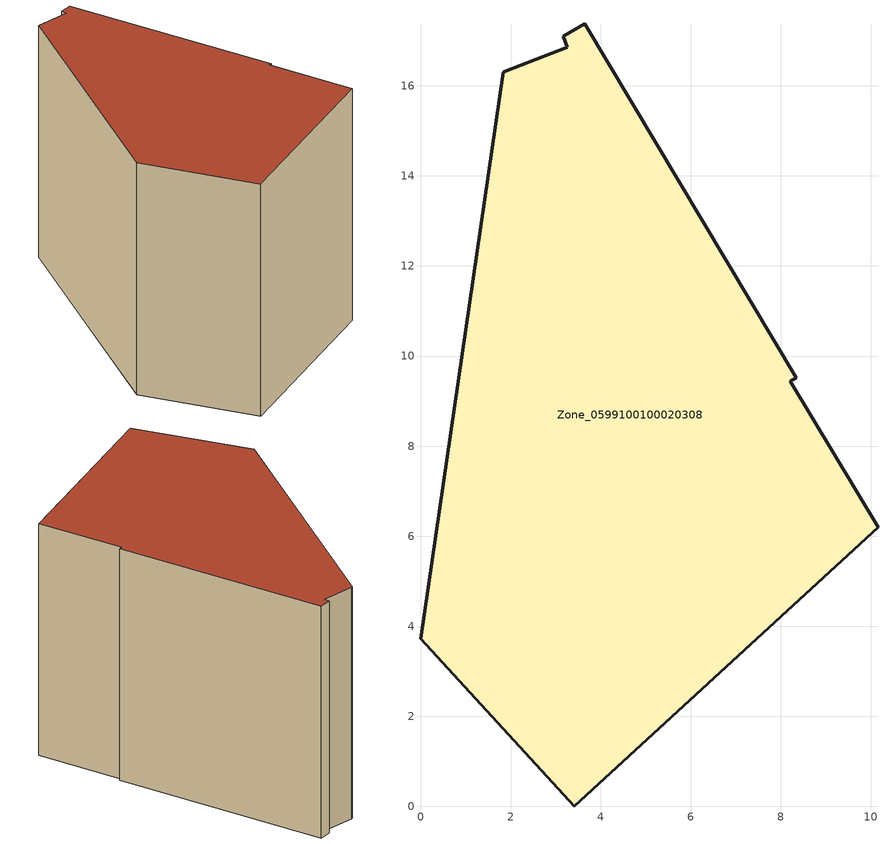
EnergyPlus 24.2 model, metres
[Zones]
Zone_0599100100020308
 floor ground (C_G): 3.65,17.38 8.34,9.52 8.21,9.44 10.16,6.2 3.42,0 0,3.72 1.84,16.3 1.88,16.33 3.26,16.86 3.17,17.1 z3.4
 wall outside (C_F): 3.42,0 10.16,6.2 8.21,9.44 8.34,9.52 3.65,17.38 3.17,17.1 3.26,16.86 1.88,16.33 1.84,16.3 0,3.72 3.42,0 z3.4:13.06
 roof outside (C_R): 3.17,17.1 3.26,16.86 1.88,16.33 1.84,16.3 0,3.72 3.42,0 10.16,6.2 8.21,9.44 8.34,9.52 3.65,17.38 z13.06
[BUILDING]
Pand.0599100100020308: North Axis=0; Terrain=City; Loads Convergence Tolerance Value=0.04; Temperature Convergence Tolerance Value=0.4; Solar Distribution=FullExterior; Maximum Number of Warmup Days=25; Minimum Number of Warmup Days=1
[Site:Location]
Rotterdam.The.Hague.AP_ZH_NLD Design_Conditions: Latitude=51.96; Longitude=4.45; Time Zone=1; Elevation=-4.5
[SITE:GROUNDTEMPERATURE:BUILDINGSURFACE]
18, 18, 18, 18, 18, 18, 18, 18, 18, 18, 18, 18
[MATERIAL] Thermal Absorptance=0.9; Solar Absorptance=0.7; Visible Absorptance=0.7
Name | Roughness | Thickness | Conductivity | Density | Specific Heat
G.TI.2015-2018 | MediumSmooth | 0.15 | 0.0428571 | 540 | 1210
F.TI.2015-2018 | Rough | 0.3 | 0.0666667 | 1920 | 840
R.TI.2015-2018 | MediumRough | 0.2 | 0.0333333 | 1500 | 1000
[CONSTRUCTION]
C_G: G.TI.2015-2018
C_F: F.TI.2015-2018
C_R: R.TI.2015-2018
[ZONE]
Zone_0599100100020308: Type=1; Multiplier=1; Ceiling Height=Autocalculate; Volume=Autocalculate; Floor Area=autocalculate; Part of Total Floor Area=Yes
[ZONEINFILTRATION:DESIGNFLOWRATE]
Infil_Zone_0599100100020308: Zone or ZoneList or Space or SpaceList=Zone_0599100100020308; Schedule=AlwaysOn; Design Flow Rate Calculation Method=Flow/Area; Flow Rate per Floor Area=0.0015; Constant Term Coefficient=1; Temperature Term Coefficient=0; Velocity Term Coefficient=0; Velocity Squared Term Coefficient=0
[HVACTEMPLATE:ZONE:IDEALLOADSAIRSYSTEM]
Zone_0599100100020308: Maximum Heating Supply Air Temperature=50; Minimum Cooling Supply Air Temperature=13; Maximum Heating Supply Air Humidity Ratio=0.0156; Minimum Cooling Supply Air Humidity Ratio=0.0077; Heating Limit=NoLimit; Cooling Limit=NoLimit; Dehumidification Control Type=ConstantSensibleHeatRatio; Cooling Sensible Heat Ratio=0.7; Dehumidification Setpoint=60; Humidification Control Type=None; Humidification Setpoint=30; Outdoor Air Method=None; Outdoor Air Flow Rate per Person=0.00944; Outdoor Air Flow Rate per Zone Floor Area=0; Outdoor Air Flow Rate per Zone=0; Demand Controlled Ventilation Type=None; Outdoor Air Economizer Type=NoEconomizer; Heat Recovery Type=None; Sensible Heat Recovery Effectiveness=0.7; Latent Heat Recovery Effectiveness=0.65
[ZONECONTROL:THERMOSTAT]
ThermostatControl_Zone_0599100100020308: Zone or ZoneList=Zone_0599100100020308; Control Type Schedule=DualSetpointControlType; Control 1=Thermostat_Zone_0599100100020308; Temperature Difference Between Cutout And Setpoint=0
[THERMOSTATSETPOINT:DUALSETPOINT]
Thermostat_Zone_0599100100020308: Heating Setpoint Temperature Schedule=HeatingSetpoint_Zone_0599100100020308; Cooling Setpoint Temperature Schedule=CoolingSetpoint_Zone_0599100100020308
[SCHEDULE:COMPACT]
HeatingSetpoint_Zone_0599100100020308: Through: 12/31, For: AllDays, Until: 24:00, 21
CoolingSetpoint_Zone_0599100100020308: Through: 12/31, For: AllDays, Until: 24:00, 24
DualSetpointControlType: Through: 12/31, For: AllDays, Until: 24:00, 4
AlwaysOn: Through: 12/31, For: AllDays, Until: 24:00, 1
